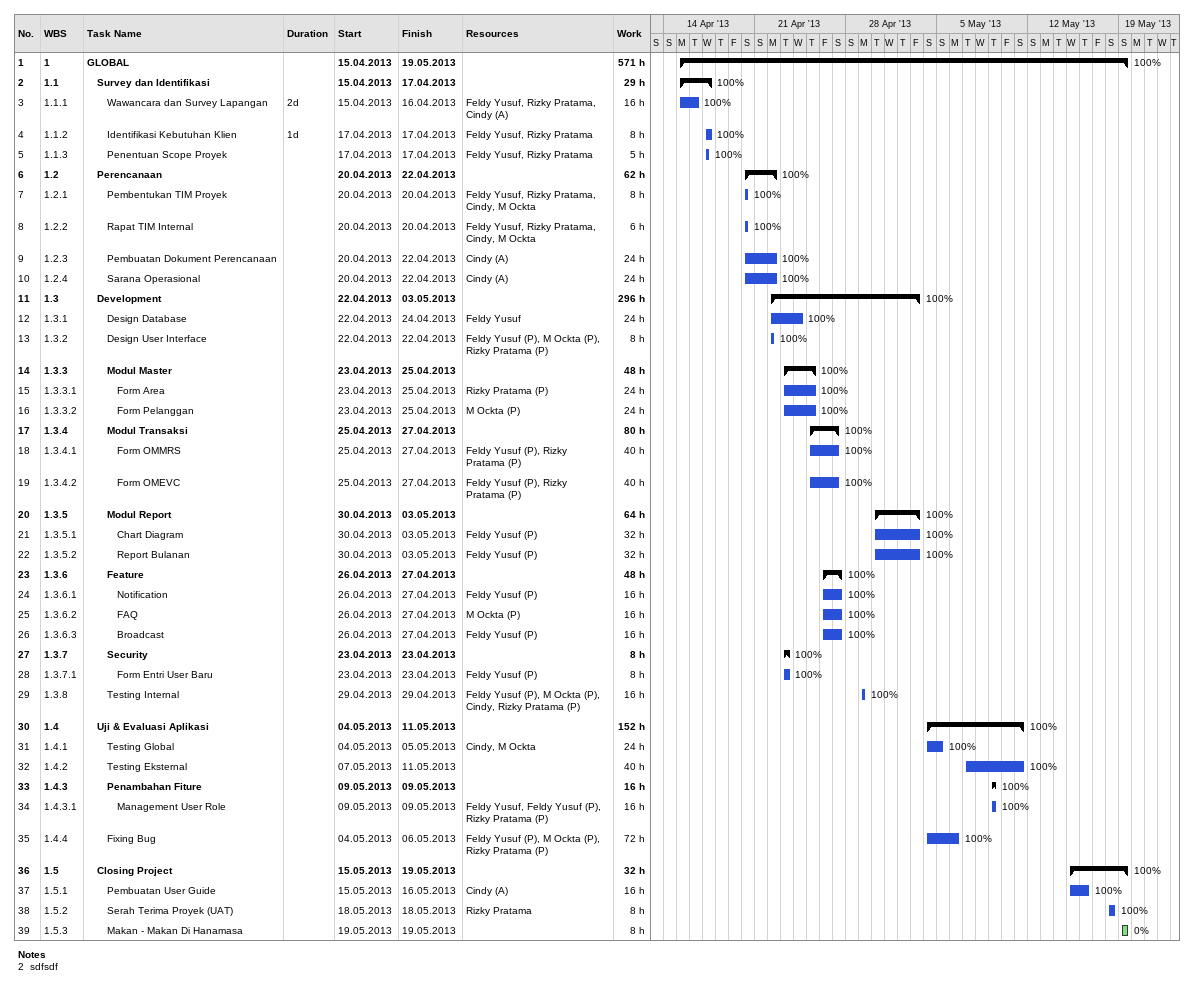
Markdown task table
| ID | WBS | Task | Duration | Start | Finish | Resources | % complete | Work (h) |
|---|---|---|---|---|---|---|---|---|
| 1 | 1 | **GLOBAL** |  | 2013-04-15 | 2013-05-19 |  | 100 | 571 |
| 2 | 1.1 | **Survey dan Identifikasi** |  | 2013-04-15 | 2013-04-17 |  | 100 | 29 |
| 3 | 1.1.1 | Wawancara dan Survey Lapangan | 2d | 2013-04-15 | 2013-04-16 | Feldy Yusuf, Rizky Pratama, Cindy (A) | 100 | 16 |
| 4 | 1.1.2 | Identifikasi Kebutuhan Klien | 1d | 2013-04-17 | 2013-04-17 | Feldy Yusuf, Rizky Pratama | 100 | 8 |
| 5 | 1.1.3 | Penentuan Scope Proyek |  | 2013-04-17 | 2013-04-17 | Feldy Yusuf, Rizky Pratama | 100 | 5 |
| 6 | 1.2 | **Perencanaan** |  | 2013-04-20 | 2013-04-22 |  | 100 | 62 |
| 7 | 1.2.1 | Pembentukan TIM Proyek |  | 2013-04-20 | 2013-04-20 | Feldy Yusuf, Rizky Pratama, Cindy, M Ockta | 100 | 8 |
| 8 | 1.2.2 | Rapat TIM Internal |  | 2013-04-20 | 2013-04-20 | Feldy Yusuf, Rizky Pratama, Cindy, M Ockta | 100 | 6 |
| 9 | 1.2.3 | Pembuatan Dokument Perencanaan |  | 2013-04-20 | 2013-04-22 | Cindy (A) | 100 | 24 |
| 10 | 1.2.4 | Sarana Operasional |  | 2013-04-20 | 2013-04-22 | Cindy (A) | 100 | 24 |
| 11 | 1.3 | **Development** |  | 2013-04-22 | 2013-05-03 |  | 100 | 296 |
| 12 | 1.3.1 | Design Database |  | 2013-04-22 | 2013-04-24 | Feldy Yusuf | 100 | 24 |
| 13 | 1.3.2 | Design User Interface |  | 2013-04-22 | 2013-04-22 | Feldy Yusuf (P), M Ockta (P), Rizky Pratama (P) | 100 | 8 |
| 14 | 1.3.3 | **Modul Master** |  | 2013-04-23 | 2013-04-25 |  | 100 | 48 |
| 15 | 1.3.3.1 | Form Area |  | 2013-04-23 | 2013-04-25 | Rizky Pratama (P) | 100 | 24 |
| 16 | 1.3.3.2 | Form Pelanggan |  | 2013-04-23 | 2013-04-25 | M Ockta (P) | 100 | 24 |
| 17 | 1.3.4 | **Modul Transaksi** |  | 2013-04-25 | 2013-04-27 |  | 100 | 80 |
| 18 | 1.3.4.1 | Form OMMRS |  | 2013-04-25 | 2013-04-27 | Feldy Yusuf (P), Rizky Pratama (P) | 100 | 40 |
| 19 | 1.3.4.2 | Form OMEVC |  | 2013-04-25 | 2013-04-27 | Feldy Yusuf (P), Rizky Pratama (P) | 100 | 40 |
| 20 | 1.3.5 | **Modul Report** |  | 2013-04-30 | 2013-05-03 |  | 100 | 64 |
| 21 | 1.3.5.1 | Chart Diagram |  | 2013-04-30 | 2013-05-03 | Feldy Yusuf (P) | 100 | 32 |
| 22 | 1.3.5.2 | Report Bulanan |  | 2013-04-30 | 2013-05-03 | Feldy Yusuf (P) | 100 | 32 |
| 23 | 1.3.6 | **Feature** |  | 2013-04-26 | 2013-04-27 |  | 100 | 48 |
| 24 | 1.3.6.1 | Notification |  | 2013-04-26 | 2013-04-27 | Feldy Yusuf (P) | 100 | 16 |
| 25 | 1.3.6.2 | FAQ |  | 2013-04-26 | 2013-04-27 | M Ockta (P) | 100 | 16 |
| 26 | 1.3.6.3 | Broadcast |  | 2013-04-26 | 2013-04-27 | Feldy Yusuf (P) | 100 | 16 |
| 27 | 1.3.7 | **Security** |  | 2013-04-23 | 2013-04-23 |  | 100 | 8 |
| 28 | 1.3.7.1 | Form Entri User Baru |  | 2013-04-23 | 2013-04-23 | Feldy Yusuf (P) | 100 | 8 |
| 29 | 1.3.8 | Testing Internal |  | 2013-04-29 | 2013-04-29 | Feldy Yusuf (P), M Ockta (P), Cindy, Rizky Pratama (P) | 100 | 16 |
| 30 | 1.4 | **Uji & Evaluasi Aplikasi** |  | 2013-05-04 | 2013-05-11 |  | 100 | 152 |
| 31 | 1.4.1 | Testing Global |  | 2013-05-04 | 2013-05-05 | Cindy, M Ockta | 100 | 24 |
| 32 | 1.4.2 | Testing Eksternal |  | 2013-05-07 | 2013-05-11 |  | 100 | 40 |
| 33 | 1.4.3 | **Penambahan Fiture** |  | 2013-05-09 | 2013-05-09 |  | 100 | 16 |
| 34 | 1.4.3.1 | Management User Role |  | 2013-05-09 | 2013-05-09 | Feldy Yusuf, Feldy Yusuf (P), Rizky Pratama (P) | 100 | 16 |
| 35 | 1.4.4 | Fixing Bug |  | 2013-05-04 | 2013-05-06 | Feldy Yusuf (P), M Ockta (P), Rizky Pratama (P) | 100 | 72 |
| 36 | 1.5 | **Closing Project** |  | 2013-05-15 | 2013-05-19 |  | 100 | 32 |
| 37 | 1.5.1 | Pembuatan User Guide |  | 2013-05-15 | 2013-05-16 | Cindy (A) | 100 | 16 |
| 38 | 1.5.2 | Serah Terima Proyek (UAT) |  | 2013-05-18 | 2013-05-18 | Rizky Pratama | 100 | 8 |
| 39 | 1.5.3 | Makan - Makan Di Hanamasa |  | 2013-05-19 | 2013-05-19 |  | 0 | 8 |

Notes
- 2: sdfsdf
